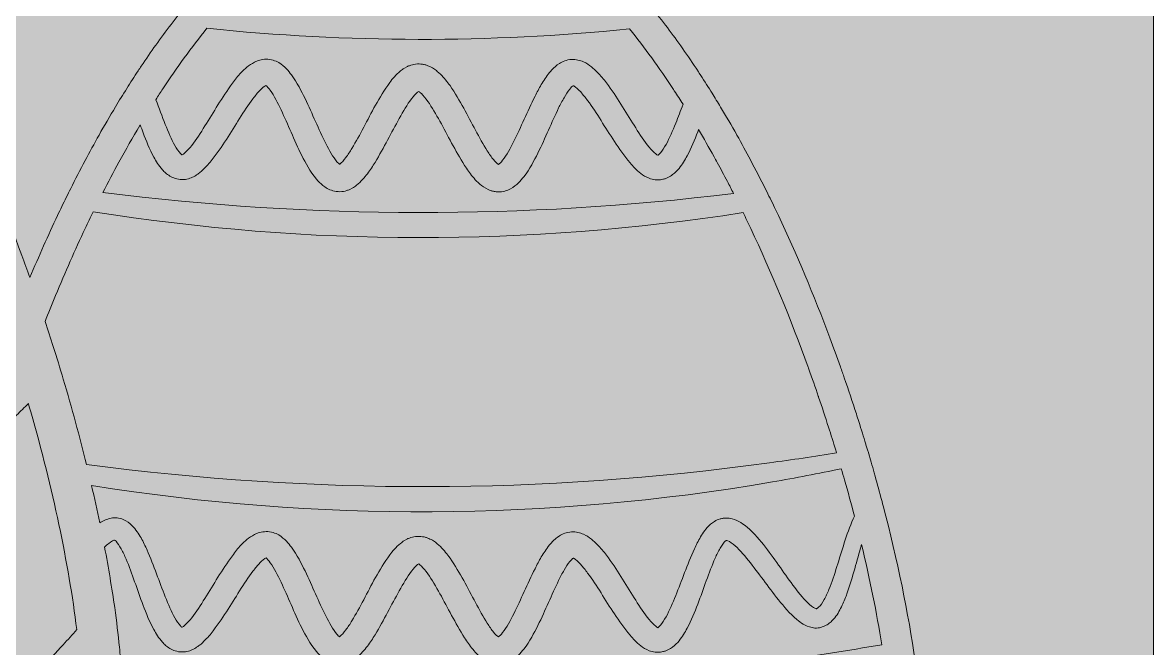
# Model space of a CAD drawing. Extents: x 254 to 755, y -942 to -58.
# Drawn here: x 575.9 to 755, y -810 to -710.8 of the extents above; entities that cross this region are included whole.
import ezdxf

# ---------------------------------------------------------------- set-up
doc = ezdxf.new("R2010")
doc.units = 0
doc.header["$MEASUREMENT"] = 0
doc.layers.add('Layer 1', color=7, linetype='Continuous', lineweight=0)

# ---------------------------------------------------------------- blocks, each defined once
blk = doc.blocks.new('Block_0')
at = {"layer": 'Layer 1', "true_color": 0xffdab2, "transparency": 33554687}
h = blk.add_hatch(color=41, dxfattribs=at)
h.dxf.hatch_style = 2
edge = h.paths.add_edge_path()
edge.add_spline(control_points=[(504.39, -90.05), (515.28, -90.05), (523.35, -98.96), (523.81, -109.5), (524.28, -120), (514.54, -128.94), (504.39, -128.94), (493.48, -128.94), (485.4, -120.03), (484.94, -109.5), (484.47, -99), (494.22, -90.05), (504.39, -90.05)], knot_values=[0, 0, 0, 0, 1, 1, 1, 2, 2, 2, 3, 3, 3, 4, 4, 4, 4], degree=3, periodic=0)
edge = h.paths.add_edge_path()
edge.add_spline(control_points=[(754.9, -238.7), (753.66, -204.71), (725.72, -177.56), (691.46, -177.56), (691.46, -177.56), (685.55, -177.56), (685.55, -177.56), (684.32, -146.16), (658.48, -121.11), (626.8, -121.11), (626.8, -121.11), (584.65, -121.11), (584.65, -121.11), (576.14, -84.71), (543.5, -57.62), (504.49, -57.62), (465.5, -57.62), (432.86, -84.71), (424.35, -121.11), (424.35, -121.11), (382.2, -121.11), (382.2, -121.11), (365.97, -121.11), (351.26, -127.7), (340.62, -138.33), (330.53, -148.44), (324.08, -162.27), (323.46, -177.56), (323.46, -177.56), (317.54, -177.56), (317.54, -177.56), (300, -177.56), (284.14, -184.66), (272.64, -196.16), (261.65, -207.14), (254.7, -222.09), (254.1, -238.7), (254.07, -239.48), (254.05, -240.25), (254.05, -241.05), (254.05, -241.05), (254.05, -914.85), (254.05, -914.85), (254.05, -930.06), (266.36, -942.38), (281.57, -942.38), (281.57, -942.38), (727.43, -942.38), (727.43, -942.38), (742.64, -942.38), (754.95, -930.06), (754.95, -914.85), (754.95, -914.85), (754.95, -241.05), (754.95, -241.05), (754.95, -240.25), (754.93, -239.48), (754.9, -238.7)], knot_values=[0, 0, 0, 0, 1, 1, 1, 2, 2, 2, 3, 3, 3, 4, 4, 4, 5, 5, 5, 6, 6, 6, 7, 7, 7, 8, 8, 8, 9, 9, 9, 10, 10, 10, 11, 11, 11, 12, 12, 12, 13, 13, 13, 14, 14, 14, 15, 15, 15, 16, 16, 16, 17, 17, 17, 18, 18, 18, 19, 19, 19, 19], degree=3, periodic=0)
at = {"layer": 'Layer 1'}
for points, knots in [([(754.9, -238.7), (753.66, -204.71), (725.72, -177.56), (691.46, -177.56), (691.46, -177.56), (685.55, -177.56), (685.55, -177.56), (684.32, -146.16), (658.48, -121.11), (626.8, -121.11), (626.8, -121.11), (584.65, -121.11), (584.65, -121.11), (576.14, -84.71), (543.5, -57.62), (504.49, -57.62), (465.5, -57.62), (432.86, -84.71), (424.35, -121.11), (424.35, -121.11), (382.2, -121.11), (382.2, -121.11), (365.97, -121.11), (351.26, -127.7), (340.62, -138.33), (330.53, -148.44), (324.08, -162.27), (323.46, -177.56), (323.46, -177.56), (317.54, -177.56), (317.54, -177.56), (300, -177.56), (284.14, -184.66), (272.64, -196.16), (261.65, -207.14), (254.7, -222.09), (254.1, -238.7), (254.07, -239.48), (254.05, -240.25), (254.05, -241.05), (254.05, -241.05), (254.05, -914.85), (254.05, -914.85), (254.05, -930.06), (266.36, -942.38), (281.57, -942.38), (281.57, -942.38), (727.43, -942.38), (727.43, -942.38), (742.64, -942.38), (754.95, -930.06), (754.95, -914.85), (754.95, -914.85), (754.95, -241.05), (754.95, -241.05), (754.95, -240.25), (754.93, -239.48), (754.9, -238.7)], [0, 0, 0, 0, 1, 1, 1, 2, 2, 2, 3, 3, 3, 4, 4, 4, 5, 5, 5, 6, 6, 6, 7, 7, 7, 8, 8, 8, 9, 9, 9, 10, 10, 10, 11, 11, 11, 12, 12, 12, 13, 13, 13, 14, 14, 14, 15, 15, 15, 16, 16, 16, 17, 17, 17, 18, 18, 18, 19, 19, 19, 19]), ([(717.95, -817.91), (717.76, -816.03), (717.52, -814.08), (717.24, -812.13), (716.17, -804.46), (714.44, -796.06), (712.17, -787.43), (712.06, -786.98), (711.94, -786.54), (711.82, -786.09), (711.48, -784.81), (711.12, -783.51), (710.75, -782.22), (710.59, -781.66), (710.43, -781.1), (710.27, -780.53), (710.27, -780.53), (709.77, -778.84), (709.77, -778.84), (709.71, -778.64), (709.64, -778.44), (709.59, -778.23), (709.53, -778.03), (709.46, -777.83), (709.41, -777.63), (709.07, -776.5), (708.71, -775.33), (708.31, -774.07), (708.18, -773.67), (708.05, -773.27), (707.93, -772.87), (707.31, -770.95), (706.67, -769.03), (706.02, -767.15), (705.82, -766.57), (705.61, -765.99), (705.41, -765.41), (704.86, -763.86), (704.31, -762.33), (703.73, -760.8), (701.2, -754.01), (698.45, -747.49), (695.59, -741.42), (695.38, -740.99), (695.18, -740.57), (694.98, -740.14), (694.51, -739.17), (694.03, -738.2), (693.56, -737.25), (692.77, -735.66), (691.97, -734.11), (691.15, -732.59), (690.49, -731.33), (689.77, -730.02), (689.02, -728.68), (689.01, -728.66), (689, -728.65), (688.99, -728.63), (688.14, -727.12), (687.28, -725.65), (686.43, -724.22), (685.97, -723.47), (685.53, -722.74), (685.08, -722.02), (685.02, -721.92), (684.95, -721.82), (684.89, -721.72), (684.28, -720.74), (683.67, -719.78), (683.06, -718.86), (682.96, -718.7), (682.86, -718.55), (682.75, -718.39), (682.69, -718.28), (682.61, -718.18), (682.55, -718.07), (680.94, -715.65), (679.33, -713.37), (677.7, -711.23), (676.84, -710.09), (675.97, -708.99), (675.11, -707.92), (663.24, -693.39), (650.97, -686.04), (638.52, -686.04), (624.37, -686.04), (612, -695.67), (602.03, -707.81), (601.15, -708.89), (600.28, -710), (599.43, -711.12), (597.78, -713.28), (596.21, -715.5), (594.72, -717.73), (594.54, -717.98), (594.38, -718.24), (594.21, -718.49), (593.59, -719.42), (593, -720.35), (592.42, -721.28), (591.8, -722.25), (591.21, -723.22), (590.63, -724.19), (589.72, -725.7), (588.85, -727.19), (588.02, -728.67), (587.26, -730.03), (586.53, -731.38), (585.83, -732.69), (585.02, -734.21), (584.26, -735.69), (583.54, -737.12), (583.06, -738.09), (582.59, -739.04), (582.15, -739.97), (581.91, -740.45), (581.68, -740.94), (581.45, -741.42), (579.96, -744.57), (578.5, -747.86), (577.08, -751.24), (576.66, -750.07), (576.24, -748.91), (575.81, -747.74), (573.1, -740.49), (570.13, -733.39), (566.95, -726.67), (565.54, -723.69), (563.93, -720.46), (562.13, -717.07), (561.38, -715.67), (560.61, -714.25), (559.8, -712.81), (558.39, -710.32), (556.9, -707.77), (555.31, -705.23), (554.48, -703.91), (553.63, -702.58), (552.76, -701.26), (549.63, -696.57), (546.21, -691.95), (542.49, -687.67), (542.49, -687.67), (546.36, -678.42), (546.36, -678.42), (546.36, -678.42), (546.38, -678.39), (546.38, -678.39), (548.71, -673.02), (552.26, -663.41), (552.92, -661.61), (555.06, -664.06), (557.41, -666.15), (559.89, -667.39), (566.19, -670.54), (566.64, -660.64), (566.64, -660.64), (567.99, -632.28), (556.74, -629.58), (556.74, -629.58), (539.19, -622.83), (526.58, -632.73), (526.58, -632.73), (521.91, -635.76), (517.59, -654.21), (515.06, -667.88), (511.66, -666.83), (508.13, -666.25), (504.5, -666.25), (499.44, -666.25), (494.58, -667.37), (489.96, -669.34), (480.87, -636.37), (468.11, -614.09), (457.49, -604.94), (444.43, -593.69), (442.63, -613.04), (442.63, -613.04), (440.57, -642.62), (458.21, -685.32), (461.3, -692.54), (461.44, -692.86), (461.66, -693.11), (461.92, -693.3), (453.39, -704.43), (446.65, -716.96), (442.06, -726.67), (439.97, -731.08), (437.97, -735.65), (436.08, -740.32), (435.48, -741.81), (434.89, -743.3), (434.31, -744.81), (433.49, -746.94), (432.69, -749.09), (431.92, -751.25), (430.5, -747.86), (429.04, -744.58), (427.55, -741.42), (427.35, -740.99), (427.14, -740.57), (426.94, -740.14), (426.47, -739.17), (425.99, -738.2), (425.52, -737.25), (424.73, -735.66), (423.93, -734.11), (423.12, -732.59), (422.45, -731.33), (421.73, -730.02), (420.98, -728.68), (420.97, -728.66), (420.96, -728.65), (420.95, -728.63), (420.11, -727.12), (419.24, -725.65), (418.39, -724.22), (417.94, -723.47), (417.49, -722.74), (417.04, -722.02), (416.98, -721.92), (416.91, -721.82), (416.85, -721.72), (416.24, -720.74), (415.63, -719.78), (415.02, -718.86), (414.92, -718.7), (414.82, -718.55), (414.72, -718.39), (414.65, -718.28), (414.58, -718.18), (414.51, -718.07), (412.91, -715.65), (411.29, -713.37), (409.66, -711.23), (408.8, -710.09), (407.93, -708.99), (407.07, -707.92), (395.2, -693.39), (382.93, -686.04), (370.48, -686.04), (356.33, -686.04), (343.96, -695.67), (334, -707.81), (333.11, -708.89), (332.24, -710), (331.39, -711.12), (329.74, -713.28), (328.17, -715.5), (326.68, -717.73), (326.51, -717.98), (326.34, -718.24), (326.17, -718.49), (325.56, -719.42), (324.96, -720.35), (324.38, -721.28), (323.76, -722.25), (323.17, -723.22), (322.59, -724.19), (321.69, -725.7), (320.82, -727.19), (319.99, -728.67), (319.22, -730.03), (318.49, -731.38), (317.79, -732.69), (316.98, -734.21), (316.22, -735.69), (315.5, -737.12), (315.02, -738.09), (314.55, -739.04), (314.11, -739.97), (313.87, -740.45), (313.64, -740.94), (313.41, -741.42), (311.53, -745.41), (309.68, -749.63), (307.92, -753.97), (307.36, -755.37), (306.8, -756.76), (306.29, -758.1), (305.27, -760.73), (304.32, -763.33), (303.45, -765.81), (303.32, -766.17), (303.2, -766.53), (303.07, -766.89), (302.72, -767.91), (302.37, -768.94), (302.03, -769.96), (301.73, -770.87), (301.42, -771.79), (301.12, -772.71), (300.61, -774.3), (300.12, -775.89), (299.64, -777.48), (299.58, -777.67), (299.52, -777.86), (299.47, -778.06), (299.23, -778.8), (299.01, -779.55), (298.8, -780.29), (298.61, -780.92), (298.43, -781.55), (298.25, -782.19), (296.13, -789.69), (294.37, -797.11), (293.07, -804.1), (292.79, -805.6), (292.54, -807.04), (292.32, -808.38), (291.89, -811.08), (291.52, -813.75), (291.22, -816.33), (291.04, -817.94), (290.9, -819.36), (290.8, -820.69), (290.57, -823.55), (290.45, -826.29), (290.45, -828.85), (290.45, -837.06), (291.67, -845.15), (294.08, -852.9), (294.63, -854.68), (295.25, -856.46), (295.94, -858.22), (297.09, -861.19), (298.44, -864.1), (299.94, -866.91), (300.15, -867.31), (300.36, -867.71), (300.59, -868.11), (301.06, -868.97), (301.57, -869.84), (302.09, -870.71), (302.63, -871.6), (303.18, -872.48), (303.76, -873.36), (303.99, -873.97), (304.25, -874.58), (304.57, -875.2), (304.92, -875.86), (305.3, -876.54), (305.98, -877.2), (306.17, -877.36), (306.36, -877.53), (306.57, -877.67), (306.72, -877.75), (306.85, -877.84), (307, -877.91), (307, -877.92), (307, -877.92), (307, -877.92), (308.29, -879.62), (309.64, -881.25), (311.05, -882.83), (312.13, -884.04), (313.24, -885.22), (314.39, -886.36), (329.22, -901.07), (349.27, -909.52), (370.48, -909.52), (390.7, -909.52), (410.01, -901.87), (424.85, -887.99), (425.34, -887.53), (425.83, -887.07), (426.3, -886.59), (427.49, -885.43), (428.63, -884.23), (429.74, -883), (431.13, -881.46), (432.45, -879.88), (433.69, -878.26), (433.69, -878.26), (433.69, -878.25), (433.69, -878.25), (433.89, -878), (434.08, -877.75), (434.27, -877.5), (434.7, -876.95), (435.1, -876.39), (435.5, -875.83), (451.52, -896.54), (476.49, -909.89), (504.5, -909.89), (532.34, -909.89), (557.18, -896.71), (573.19, -876.21), (573.42, -876.54), (573.68, -876.88), (574.02, -877.2), (574.21, -877.36), (574.4, -877.53), (574.61, -877.67), (574.76, -877.75), (574.89, -877.84), (575.03, -877.91), (575.03, -877.92), (575.04, -877.92), (575.04, -877.92), (576.33, -879.62), (577.67, -881.25), (579.08, -882.83), (580.17, -884.04), (581.28, -885.22), (582.43, -886.36), (597.26, -901.07), (617.3, -909.52), (638.52, -909.52), (658.73, -909.52), (678.04, -901.87), (692.89, -887.99), (693.38, -887.53), (693.86, -887.07), (694.34, -886.59), (695.52, -885.43), (696.67, -884.23), (697.78, -883), (699.17, -881.46), (700.49, -879.88), (701.73, -878.26), (701.73, -878.26), (701.73, -878.25), (701.73, -878.25), (701.93, -878), (702.12, -877.75), (702.31, -877.5), (703.22, -876.31), (704.09, -875.09), (704.92, -873.85), (705.58, -872.87), (706.22, -871.87), (706.82, -870.85), (706.99, -870.58), (707.16, -870.31), (707.32, -870.04), (707.32, -870.03), (707.32, -870.03), (707.32, -870.02), (707.91, -869.04), (708.47, -868.05), (709, -867.05), (714.2, -857.34), (717.4, -846.58), (718.29, -835.39), (718.46, -833.31), (718.54, -831.15), (718.55, -828.99), (718.55, -828.99), (718.55, -828.85), (718.55, -828.85), (718.55, -825.54), (718.35, -821.86), (717.95, -817.91)], [0, 0, 0, 0, 1, 1, 1, 2, 2, 2, 3, 3, 3, 4, 4, 4, 5, 5, 5, 6, 6, 6, 7, 7, 7, 8, 8, 8, 9, 9, 9, 10, 10, 10, 11, 11, 11, 12, 12, 12, 13, 13, 13, 14, 14, 14, 15, 15, 15, 16, 16, 16, 17, 17, 17, 18, 18, 18, 19, 19, 19, 20, 20, 20, 21, 21, 21, 22, 22, 22, 23, 23, 23, 24, 24, 24, 25, 25, 25, 26, 26, 26, 27, 27, 27, 28, 28, 28, 29, 29, 29, 30, 30, 30, 31, 31, 31, 32, 32, 32, 33, 33, 33, 34, 34, 34, 35, 35, 35, 36, 36, 36, 37, 37, 37, 38, 38, 38, 39, 39, 39, 40, 40, 40, 41, 41, 41, 42, 42, 42, 43, 43, 43, 44, 44, 44, 45, 45, 45, 46, 46, 46, 47, 47, 47, 48, 48, 48, 49, 49, 49, 50, 50, 50, 51, 51, 51, 52, 52, 52, 53, 53, 53, 54, 54, 54, 55, 55, 55, 56, 56, 56, 57, 57, 57, 58, 58, 58, 59, 59, 59, 60, 60, 60, 61, 61, 61, 62, 62, 62, 63, 63, 63, 64, 64, 64, 65, 65, 65, 66, 66, 66, 67, 67, 67, 68, 68, 68, 69, 69, 69, 70, 70, 70, 71, 71, 71, 72, 72, 72, 73, 73, 73, 74, 74, 74, 75, 75, 75, 76, 76, 76, 77, 77, 77, 78, 78, 78, 79, 79, 79, 80, 80, 80, 81, 81, 81, 82, 82, 82, 83, 83, 83, 84, 84, 84, 85, 85, 85, 86, 86, 86, 87, 87, 87, 88, 88, 88, 89, 89, 89, 90, 90, 90, 91, 91, 91, 92, 92, 92, 93, 93, 93, 94, 94, 94, 95, 95, 95, 96, 96, 96, 97, 97, 97, 98, 98, 98, 99, 99, 99, 100, 100, 100, 101, 101, 101, 102, 102, 102, 103, 103, 103, 104, 104, 104, 105, 105, 105, 106, 106, 106, 107, 107, 107, 108, 108, 108, 109, 109, 109, 110, 110, 110, 111, 111, 111, 112, 112, 112, 113, 113, 113, 114, 114, 114, 115, 115, 115, 116, 116, 116, 117, 117, 117, 118, 118, 118, 119, 119, 119, 120, 120, 120, 121, 121, 121, 122, 122, 122, 123, 123, 123, 124, 124, 124, 125, 125, 125, 126, 126, 126, 127, 127, 127, 128, 128, 128, 129, 129, 129, 130, 130, 130, 131, 131, 131, 132, 132, 132, 133, 133, 133, 134, 134, 134, 135, 135, 135, 136, 136, 136, 137, 137, 137, 138, 138, 138, 139, 139, 139, 140, 140, 140, 141, 141, 141, 142, 142, 142, 143, 143, 143, 144, 144, 144, 145, 145, 145, 146, 146, 146, 147, 147, 147, 148, 148, 148, 149, 149, 149, 150, 150, 150, 151, 151, 151, 151]), ([(598.12, -721.35), (599.24, -719.64), (600.38, -718.01), (601.52, -716.44), (602.71, -714.8), (603.91, -713.23), (605.11, -711.75), (627.34, -714.05), (649.8, -714.08), (672.03, -711.85), (673.2, -713.3), (674.36, -714.83), (675.52, -716.44), (676.69, -718.04), (677.84, -719.71), (678.99, -721.46), (679.02, -721.52), (679.07, -721.58), (679.1, -721.64), (679.56, -722.34), (680.03, -723.06), (680.49, -723.79), (680.1, -724.8), (679.73, -725.81), (679.33, -726.8), (678.85, -727.98), (678.36, -729.14), (677.79, -730.16), (677.51, -730.67), (677.21, -731.13), (676.92, -731.47), (676.78, -731.65), (676.64, -731.78), (676.55, -731.84), (676.53, -731.85), (676.52, -731.86), (676.5, -731.86), (676.43, -731.83), (676.31, -731.76), (676.16, -731.65), (675.84, -731.4), (675.46, -731), (675.1, -730.56), (674.36, -729.67), (673.67, -728.6), (672.99, -727.53), (671.61, -725.36), (670.3, -723.07), (668.67, -720.8), (668.27, -720.23), (667.81, -719.66), (667.31, -719.1), (666.79, -718.53), (666.22, -717.96), (665.4, -717.43), (665.29, -717.36), (665.2, -717.3), (665.08, -717.24), (665.08, -717.24), (664.7, -717.06), (664.7, -717.06), (664.47, -716.93), (664.15, -716.85), (663.85, -716.78), (663.56, -716.69), (663.16, -716.69), (662.82, -716.69), (662.47, -716.71), (662.05, -716.78), (661.75, -716.91), (661.46, -717.02), (661.13, -717.16), (660.92, -717.32), (660.92, -717.32), (660.56, -717.55), (660.56, -717.55), (660.45, -717.63), (660.37, -717.71), (660.27, -717.79), (660.27, -717.79), (659.99, -718.04), (659.99, -718.04), (659.99, -718.04), (659.76, -718.28), (659.76, -718.28), (659.61, -718.44), (659.45, -718.61), (659.34, -718.76), (658.8, -719.41), (658.42, -720.04), (658.05, -720.66), (657.68, -721.28), (657.37, -721.9), (657.05, -722.51), (656.44, -723.74), (655.89, -724.96), (655.34, -726.15), (654.8, -727.35), (654.26, -728.52), (653.7, -729.65), (653.15, -730.77), (652.55, -731.85), (651.92, -732.67), (651.69, -732.98), (651.42, -733.23), (651.26, -733.35), (651.08, -733.22), (650.76, -732.91), (650.48, -732.56), (650.15, -732.17), (649.82, -731.68), (649.5, -731.17), (648.2, -729.12), (647.04, -726.75), (645.76, -724.41), (645.1, -723.22), (644.42, -722.03), (643.59, -720.83), (643.15, -720.24), (642.69, -719.63), (642.08, -719.02), (642.08, -719.02), (641.58, -718.57), (641.58, -718.57), (641.38, -718.41), (641.18, -718.27), (640.98, -718.12), (640.73, -717.98), (640.5, -717.85), (640.22, -717.72), (640.06, -717.67), (639.91, -717.61), (639.76, -717.56), (639.61, -717.51), (639.44, -717.47), (639.25, -717.45), (638.54, -717.31), (637.73, -717.44), (637.16, -717.67), (637, -717.73), (636.86, -717.8), (636.75, -717.86), (636.75, -717.86), (636.37, -718.07), (636.37, -718.07), (636.13, -718.21), (635.95, -718.36), (635.74, -718.51), (635.01, -719.12), (634.51, -719.73), (634.05, -720.33), (633.15, -721.55), (632.46, -722.74), (631.8, -723.93), (630.49, -726.29), (629.35, -728.65), (628.07, -730.77), (627.75, -731.28), (627.42, -731.79), (627.09, -732.23), (626.77, -732.67), (626.41, -733.06), (626.15, -733.27), (626.14, -733.28), (626.12, -733.29), (626.11, -733.3), (626, -733.22), (625.84, -733.09), (625.69, -732.9), (625.08, -732.19), (624.47, -731.09), (623.91, -729.99), (623.36, -728.88), (622.83, -727.7), (622.3, -726.52), (621.76, -725.32), (621.22, -724.11), (620.64, -722.88), (620.04, -721.65), (619.41, -720.4), (618.49, -719.13), (618.01, -718.5), (617.48, -717.81), (616.48, -717.19), (616.23, -717.04), (615.9, -716.9), (615.58, -716.79), (615.22, -716.71), (614.83, -716.61), (614.48, -716.64), (614.3, -716.64), (614.11, -716.66), (613.94, -716.68), (613.78, -716.71), (613.63, -716.75), (613.47, -716.79), (613.14, -716.87), (612.9, -716.99), (612.65, -717.11), (611.68, -717.6), (611.09, -718.19), (610.54, -718.76), (609.99, -719.32), (609.55, -719.89), (609.13, -720.46), (607.47, -722.74), (606.17, -725.03), (604.79, -727.22), (604.11, -728.31), (603.42, -729.37), (602.7, -730.3), (602.34, -730.75), (601.97, -731.17), (601.62, -731.48), (601.55, -731.54), (601.46, -731.62), (601.39, -731.68), (601.32, -731.71), (601.24, -731.79), (601.2, -731.8), (601.19, -731.8), (601.18, -731.8), (601.17, -731.81), (601.15, -731.79), (601.12, -731.78), (601.08, -731.75), (601.03, -731.68), (600.97, -731.65), (600.9, -731.57), (600.62, -731.28), (600.31, -730.81), (600.03, -730.32), (599.47, -729.33), (598.98, -728.16), (598.51, -726.98), (598, -725.7), (597.53, -724.39), (597.02, -723.06), (597.39, -722.48), (597.75, -721.91), (598.12, -721.35)], [0, 0, 0, 0, 1, 1, 1, 2, 2, 2, 3, 3, 3, 4, 4, 4, 5, 5, 5, 6, 6, 6, 7, 7, 7, 8, 8, 8, 9, 9, 9, 10, 10, 10, 11, 11, 11, 12, 12, 12, 13, 13, 13, 14, 14, 14, 15, 15, 15, 16, 16, 16, 17, 17, 17, 18, 18, 18, 19, 19, 19, 20, 20, 20, 21, 21, 21, 22, 22, 22, 23, 23, 23, 24, 24, 24, 25, 25, 25, 26, 26, 26, 27, 27, 27, 28, 28, 28, 29, 29, 29, 30, 30, 30, 31, 31, 31, 32, 32, 32, 33, 33, 33, 34, 34, 34, 35, 35, 35, 36, 36, 36, 37, 37, 37, 38, 38, 38, 39, 39, 39, 40, 40, 40, 41, 41, 41, 42, 42, 42, 43, 43, 43, 44, 44, 44, 45, 45, 45, 46, 46, 46, 47, 47, 47, 48, 48, 48, 49, 49, 49, 50, 50, 50, 51, 51, 51, 52, 52, 52, 53, 53, 53, 54, 54, 54, 55, 55, 55, 56, 56, 56, 57, 57, 57, 58, 58, 58, 59, 59, 59, 60, 60, 60, 61, 61, 61, 62, 62, 62, 63, 63, 63, 64, 64, 64, 65, 65, 65, 66, 66, 66, 67, 67, 67, 68, 68, 68, 69, 69, 69, 70, 70, 70, 71, 71, 71, 72, 72, 72, 73, 73, 73, 74, 74, 74, 75, 75, 75, 76, 76, 76, 77, 77, 77, 78, 78, 78, 79, 79, 79, 80, 80, 80, 80]), ([(591.18, -732.96), (592.26, -730.97), (593.37, -729.04), (594.48, -727.17), (594.5, -727.14), (594.52, -727.1), (594.54, -727.06), (594.7, -727.48), (594.85, -727.91), (595.01, -728.33), (595.49, -729.59), (595.99, -730.86), (596.7, -732.17), (597.06, -732.82), (597.45, -733.49), (598.06, -734.17), (598.21, -734.33), (598.4, -734.51), (598.57, -734.67), (598.76, -734.84), (599.01, -735), (599.23, -735.16), (599.49, -735.3), (599.78, -735.45), (600.09, -735.55), (600.43, -735.63), (600.75, -735.74), (601.14, -735.72), (601.32, -735.72), (601.51, -735.71), (601.69, -735.69), (601.84, -735.66), (602.01, -735.62), (602.17, -735.59), (602.51, -735.51), (602.72, -735.38), (602.99, -735.26), (603.24, -735.13), (603.42, -735), (603.64, -734.87), (603.84, -734.73), (604, -734.6), (604.17, -734.45), (604.83, -733.9), (605.32, -733.33), (605.78, -732.76), (606.69, -731.64), (607.45, -730.49), (608.18, -729.37), (609.62, -727.13), (610.94, -724.85), (612.4, -722.91), (612.76, -722.43), (613.13, -721.96), (613.5, -721.59), (613.85, -721.22), (614.25, -720.91), (614.45, -720.8), (614.6, -720.93), (614.89, -721.22), (615.14, -721.57), (615.75, -722.44), (616.32, -723.54), (616.85, -724.69), (617.39, -725.82), (617.91, -727.01), (618.44, -728.22), (618.96, -729.43), (619.5, -730.66), (620.12, -731.89), (620.76, -733.13), (621.38, -734.38), (622.46, -735.67), (622.75, -736), (623.05, -736.33), (623.47, -736.65), (623.86, -736.97), (624.39, -737.29), (625.05, -737.5), (625.4, -737.58), (625.77, -737.65), (626.15, -737.64), (626.54, -737.62), (626.94, -737.58), (627.24, -737.46), (627.4, -737.41), (627.58, -737.35), (627.71, -737.29), (627.71, -737.29), (628.1, -737.08), (628.1, -737.08), (628.38, -736.94), (628.56, -736.79), (628.77, -736.63), (629.54, -736.02), (630.04, -735.41), (630.51, -734.8), (630.97, -734.19), (631.35, -733.6), (631.72, -733), (633.16, -730.62), (634.31, -728.24), (635.56, -726.02), (636.17, -724.91), (636.82, -723.83), (637.49, -722.93), (637.82, -722.5), (638.18, -722.1), (638.46, -721.88), (638.52, -721.84), (638.59, -721.77), (638.63, -721.76), (638.64, -721.76), (638.64, -721.76), (638.65, -721.76), (638.71, -721.81), (638.77, -721.85), (638.84, -721.9), (638.84, -721.9), (639.07, -722.1), (639.07, -722.1), (639.39, -722.43), (639.73, -722.86), (640.07, -723.32), (640.74, -724.28), (641.37, -725.36), (641.99, -726.48), (643.24, -728.72), (644.39, -731.1), (645.9, -733.48), (646.28, -734.08), (646.69, -734.68), (647.2, -735.29), (647.71, -735.88), (648.26, -736.52), (649.24, -737.1), (649.24, -737.1), (649.63, -737.3), (649.63, -737.3), (649.75, -737.37), (649.93, -737.43), (650.09, -737.48), (650.26, -737.52), (650.41, -737.58), (650.6, -737.61), (650.78, -737.64), (650.97, -737.66), (651.16, -737.66), (651.55, -737.69), (651.9, -737.61), (652.25, -737.54), (652.56, -737.44), (652.9, -737.32), (653.15, -737.18), (654.2, -736.59), (654.77, -735.91), (655.28, -735.27), (656.24, -734), (656.89, -732.76), (657.5, -731.53), (658.11, -730.3), (658.65, -729.08), (659.18, -727.88), (659.72, -726.68), (660.24, -725.5), (660.79, -724.37), (661.07, -723.82), (661.35, -723.26), (661.65, -722.75), (661.94, -722.24), (662.24, -721.76), (662.55, -721.38), (662.75, -721.12), (662.97, -720.93), (663.09, -720.84), (663.1, -720.85), (663.12, -720.85), (663.13, -720.86), (663.17, -720.87), (663.2, -720.9), (663.24, -720.93), (663.52, -721.09), (663.91, -721.44), (664.28, -721.84), (664.65, -722.26), (665.02, -722.71), (665.38, -723.21), (666.84, -725.18), (668.15, -727.46), (669.63, -729.7), (670.38, -730.82), (671.13, -731.96), (672.09, -733.09), (672.57, -733.64), (673.08, -734.21), (673.81, -734.76), (674.17, -735.03), (674.6, -735.3), (675.14, -735.51), (675.41, -735.62), (675.75, -735.7), (676.08, -735.75), (676.44, -735.76), (676.82, -735.79), (677.15, -735.7), (677.31, -735.67), (677.49, -735.62), (677.65, -735.58), (677.8, -735.52), (677.94, -735.46), (678.08, -735.4), (678.39, -735.26), (678.59, -735.11), (678.82, -734.94), (679.26, -734.62), (679.58, -734.28), (679.85, -733.95), (680.4, -733.28), (680.79, -732.62), (681.14, -731.97), (681.82, -730.68), (682.33, -729.41), (682.81, -728.16), (682.85, -728.04), (682.9, -727.92), (682.94, -727.81), (683.75, -729.18), (684.58, -730.62), (685.4, -732.11), (685.56, -732.4), (685.73, -732.7), (685.89, -733.01), (686.43, -734), (686.98, -735.01), (687.51, -736.03), (687.83, -736.65), (688.15, -737.28), (688.47, -737.91), (655.35, -742.04), (621.75, -741.9), (588.63, -737.79), (589.47, -736.14), (590.32, -734.53), (591.18, -732.96)], [0, 0, 0, 0, 1, 1, 1, 2, 2, 2, 3, 3, 3, 4, 4, 4, 5, 5, 5, 6, 6, 6, 7, 7, 7, 8, 8, 8, 9, 9, 9, 10, 10, 10, 11, 11, 11, 12, 12, 12, 13, 13, 13, 14, 14, 14, 15, 15, 15, 16, 16, 16, 17, 17, 17, 18, 18, 18, 19, 19, 19, 20, 20, 20, 21, 21, 21, 22, 22, 22, 23, 23, 23, 24, 24, 24, 25, 25, 25, 26, 26, 26, 27, 27, 27, 28, 28, 28, 29, 29, 29, 30, 30, 30, 31, 31, 31, 32, 32, 32, 33, 33, 33, 34, 34, 34, 35, 35, 35, 36, 36, 36, 37, 37, 37, 38, 38, 38, 39, 39, 39, 40, 40, 40, 41, 41, 41, 42, 42, 42, 43, 43, 43, 44, 44, 44, 45, 45, 45, 46, 46, 46, 47, 47, 47, 48, 48, 48, 49, 49, 49, 50, 50, 50, 51, 51, 51, 52, 52, 52, 53, 53, 53, 54, 54, 54, 55, 55, 55, 56, 56, 56, 57, 57, 57, 58, 58, 58, 59, 59, 59, 60, 60, 60, 61, 61, 61, 62, 62, 62, 63, 63, 63, 64, 64, 64, 65, 65, 65, 66, 66, 66, 67, 67, 67, 68, 68, 68, 69, 69, 69, 70, 70, 70, 71, 71, 71, 72, 72, 72, 73, 73, 73, 74, 74, 74, 75, 75, 75, 76, 76, 76, 77, 77, 77, 78, 78, 78, 79, 79, 79, 80, 80, 80, 81, 81, 81, 81]), ([(581.15, -754.07), (582.66, -750.41), (584.24, -746.85), (585.83, -743.49), (586.26, -742.58), (586.68, -741.69), (587.12, -740.81), (621.12, -746.25), (655.98, -746.29), (689.99, -740.96), (690.4, -741.8), (690.81, -742.64), (691.21, -743.49), (694.46, -750.35), (697.51, -757.74), (700.29, -765.46), (700.32, -765.52), (700.34, -765.58), (700.36, -765.63), (700.94, -767.25), (701.44, -768.69), (701.89, -770.03), (701.92, -770.08), (701.93, -770.14), (701.95, -770.19), (702.48, -771.75), (703.01, -773.34), (703.52, -774.97), (703.91, -776.16), (704.29, -777.37), (704.66, -778.58), (704.71, -778.73), (704.75, -778.88), (704.79, -779.03), (701.27, -779.6), (697.74, -780.14), (694.19, -780.6), (658.36, -785.62), (621.91, -785.57), (586.05, -780.9), (584.95, -776.44), (583.72, -771.91), (582.37, -767.36), (581.86, -765.63), (581.32, -763.9), (580.78, -762.17), (580.36, -760.85), (579.93, -759.52), (579.48, -758.2), (579.98, -756.92), (580.53, -755.57), (581.15, -754.07)], [0, 0, 0, 0, 1, 1, 1, 2, 2, 2, 3, 3, 3, 4, 4, 4, 5, 5, 5, 6, 6, 6, 7, 7, 7, 8, 8, 8, 9, 9, 9, 10, 10, 10, 11, 11, 11, 12, 12, 12, 13, 13, 13, 14, 14, 14, 15, 15, 15, 16, 16, 16, 17, 17, 17, 17]), ([(576.84, -771.22), (576.96, -771.65), (577.09, -772.09), (577.22, -772.53), (580.68, -784.66), (583.2, -796.53), (584.5, -807.05), (583.79, -807.85), (583.08, -808.65), (582.36, -809.44), (581.24, -810.66), (580.08, -811.88), (578.92, -813.07), (551.99, -840.5), (515.99, -855.8), (477.55, -856.16), (477.1, -856.17), (476.65, -856.17), (476.19, -856.17), (460.47, -856.17), (445.32, -853.63), (431.14, -848.93), (430.09, -848.59), (429.05, -848.23), (428.01, -847.86), (427.9, -847.83), (427.8, -847.8), (427.7, -847.78), (424.97, -839.61), (423.49, -830.87), (423.49, -821.79), (423.49, -819.47), (423.59, -817.04), (423.77, -814.48), (423.8, -814.04), (423.84, -813.58), (423.88, -813.13), (424.67, -813.32), (425.47, -813.52), (426.28, -813.71), (438.27, -816.51), (450.66, -817.95), (463.28, -817.95), (505.26, -817.95), (544.77, -802.03), (574.96, -773.05), (575.59, -772.45), (576.22, -771.83), (576.84, -771.22)], [0, 0, 0, 0, 1, 1, 1, 2, 2, 2, 3, 3, 3, 4, 4, 4, 5, 5, 5, 6, 6, 6, 7, 7, 7, 8, 8, 8, 9, 9, 9, 10, 10, 10, 11, 11, 11, 12, 12, 12, 13, 13, 13, 14, 14, 14, 15, 15, 15, 16, 16, 16, 16]), ([(705.54, -781.55), (705.72, -782.15), (705.89, -782.73), (706.05, -783.31), (706.6, -785.24), (707.12, -787.16), (707.62, -789.07), (707.56, -789.2), (707.49, -789.33), (707.43, -789.47), (706.86, -790.75), (706.43, -792.03), (706.02, -793.3), (705.2, -795.82), (704.52, -798.36), (703.58, -800.67), (703.36, -801.25), (703.09, -801.8), (702.82, -802.3), (702.55, -802.81), (702.24, -803.25), (701.95, -803.51), (701.88, -803.58), (701.82, -803.61), (701.76, -803.66), (701.71, -803.69), (701.66, -803.71), (701.63, -803.73), (701.6, -803.71), (701.57, -803.77), (701.57, -803.73), (701.57, -803.73), (701.57, -803.73), (701.56, -803.74), (701.55, -803.73), (701.53, -803.72), (701.52, -803.72), (701.37, -803.7), (700.92, -803.44), (700.53, -803.09), (699.72, -802.36), (698.92, -801.38), (698.16, -800.37), (697.4, -799.36), (696.65, -798.3), (695.9, -797.22), (695.14, -796.14), (694.36, -795.06), (693.53, -793.98), (692.69, -792.91), (691.82, -791.83), (690.62, -790.81), (690.01, -790.32), (689.33, -789.79), (688.24, -789.5), (687.94, -789.44), (687.68, -789.36), (687.34, -789.37), (687.18, -789.37), (687.02, -789.38), (686.86, -789.39), (686.69, -789.42), (686.52, -789.46), (686.36, -789.51), (686, -789.59), (685.76, -789.74), (685.49, -789.89), (685.23, -790.04), (685.05, -790.2), (684.82, -790.36), (684.09, -791.03), (683.66, -791.7), (683.27, -792.34), (682.89, -792.99), (682.56, -793.62), (682.28, -794.25), (681.12, -796.79), (680.29, -799.28), (679.33, -801.66), (678.85, -802.85), (678.36, -804.01), (677.79, -805.03), (677.51, -805.54), (677.21, -806), (676.92, -806.34), (676.78, -806.51), (676.64, -806.64), (676.55, -806.71), (676.53, -806.72), (676.52, -806.73), (676.5, -806.74), (676.43, -806.7), (676.31, -806.63), (676.16, -806.52), (675.84, -806.27), (675.46, -805.87), (675.1, -805.42), (674.36, -804.53), (673.67, -803.47), (672.99, -802.4), (671.61, -800.23), (670.3, -797.94), (668.67, -795.66), (668.27, -795.1), (667.81, -794.53), (667.31, -793.96), (666.79, -793.4), (666.22, -792.83), (665.4, -792.3), (665.29, -792.23), (665.2, -792.17), (665.08, -792.11), (665.08, -792.11), (664.7, -791.93), (664.7, -791.93), (664.47, -791.81), (664.15, -791.72), (663.85, -791.64), (663.56, -791.56), (663.16, -791.56), (662.82, -791.56), (662.47, -791.59), (662.05, -791.65), (661.75, -791.77), (661.46, -791.89), (661.13, -792.04), (660.92, -792.19), (660.92, -792.19), (660.56, -792.43), (660.56, -792.43), (660.45, -792.51), (660.37, -792.58), (660.27, -792.66), (660.27, -792.66), (659.99, -792.91), (659.99, -792.91), (659.99, -792.91), (659.76, -793.15), (659.76, -793.15), (659.61, -793.31), (659.45, -793.48), (659.34, -793.63), (658.8, -794.28), (658.42, -794.9), (658.05, -795.53), (657.68, -796.15), (657.37, -796.77), (657.05, -797.39), (656.44, -798.61), (655.89, -799.82), (655.34, -801.02), (654.8, -802.21), (654.26, -803.39), (653.7, -804.52), (653.15, -805.63), (652.55, -806.72), (651.92, -807.53), (651.69, -807.85), (651.42, -808.1), (651.26, -808.21), (651.08, -808.09), (650.76, -807.79), (650.48, -807.44), (650.15, -807.04), (649.82, -806.55), (649.5, -806.04), (648.2, -803.99), (647.04, -801.62), (645.76, -799.27), (645.1, -798.1), (644.42, -796.91), (643.59, -795.7), (643.15, -795.11), (642.69, -794.5), (642.08, -793.89), (642.08, -793.89), (641.58, -793.44), (641.58, -793.44), (641.38, -793.28), (641.18, -793.13), (640.98, -792.99), (640.73, -792.86), (640.5, -792.72), (640.22, -792.59), (640.06, -792.54), (639.91, -792.48), (639.76, -792.43), (639.61, -792.38), (639.44, -792.34), (639.25, -792.32), (638.54, -792.18), (637.73, -792.31), (637.16, -792.55), (637, -792.6), (636.86, -792.66), (636.75, -792.73), (636.75, -792.73), (636.37, -792.94), (636.37, -792.94), (636.13, -793.08), (635.95, -793.23), (635.74, -793.39), (635.01, -793.99), (634.51, -794.61), (634.05, -795.21), (633.15, -796.41), (632.46, -797.61), (631.8, -798.79), (630.49, -801.16), (629.35, -803.52), (628.07, -805.64), (627.75, -806.15), (627.42, -806.66), (627.09, -807.1), (626.77, -807.53), (626.41, -807.93), (626.15, -808.14), (626.14, -808.14), (626.12, -808.16), (626.1, -808.17), (625.99, -808.09), (625.84, -807.95), (625.69, -807.77), (625.08, -807.05), (624.47, -805.96), (623.91, -804.87), (623.36, -803.75), (622.83, -802.58), (622.3, -801.38), (621.76, -800.19), (621.22, -798.98), (620.64, -797.75), (620.04, -796.52), (619.41, -795.28), (618.49, -794), (618.01, -793.37), (617.48, -792.68), (616.48, -792.05), (616.23, -791.9), (615.9, -791.76), (615.58, -791.66), (615.22, -791.57), (614.83, -791.49), (614.48, -791.51), (614.3, -791.52), (614.11, -791.53), (613.94, -791.55), (613.78, -791.57), (613.63, -791.62), (613.47, -791.66), (613.14, -791.74), (612.9, -791.86), (612.65, -791.97), (611.68, -792.47), (611.09, -793.06), (610.54, -793.62), (609.99, -794.19), (609.55, -794.76), (609.13, -795.33), (607.47, -797.61), (606.17, -799.9), (604.79, -802.09), (604.11, -803.18), (603.42, -804.24), (602.7, -805.17), (602.34, -805.62), (601.97, -806.05), (601.62, -806.35), (601.55, -806.41), (601.46, -806.5), (601.39, -806.55), (601.32, -806.58), (601.24, -806.65), (601.2, -806.67), (601.19, -806.67), (601.18, -806.68), (601.18, -806.68), (601.18, -806.68), (601.17, -806.68), (601.17, -806.68), (601.15, -806.66), (601.12, -806.65), (601.08, -806.62), (601.03, -806.55), (600.97, -806.51), (600.9, -806.44), (600.62, -806.15), (600.31, -805.68), (600.03, -805.19), (599.47, -804.19), (598.98, -803.03), (598.51, -801.85), (597.56, -799.47), (596.73, -796.96), (595.62, -794.43), (595.35, -793.81), (595.03, -793.16), (594.67, -792.52), (594.3, -791.87), (593.88, -791.21), (593.22, -790.53), (592.89, -790.2), (592.44, -789.86), (591.86, -789.59), (591.56, -789.48), (591.19, -789.37), (590.87, -789.35), (590.55, -789.33), (590.2, -789.32), (589.92, -789.39), (589.17, -789.53), (588.61, -789.8), (588.13, -790.11), (587.73, -788.16), (587.3, -786.19), (586.83, -784.2), (622.49, -789.94), (659.08, -789.75), (694.66, -783.65), (698.3, -783), (701.93, -782.31), (705.54, -781.55)], [0, 0, 0, 0, 1, 1, 1, 2, 2, 2, 3, 3, 3, 4, 4, 4, 5, 5, 5, 6, 6, 6, 7, 7, 7, 8, 8, 8, 9, 9, 9, 10, 10, 10, 11, 11, 11, 12, 12, 12, 13, 13, 13, 14, 14, 14, 15, 15, 15, 16, 16, 16, 17, 17, 17, 18, 18, 18, 19, 19, 19, 20, 20, 20, 21, 21, 21, 22, 22, 22, 23, 23, 23, 24, 24, 24, 25, 25, 25, 26, 26, 26, 27, 27, 27, 28, 28, 28, 29, 29, 29, 30, 30, 30, 31, 31, 31, 32, 32, 32, 33, 33, 33, 34, 34, 34, 35, 35, 35, 36, 36, 36, 37, 37, 37, 38, 38, 38, 39, 39, 39, 40, 40, 40, 41, 41, 41, 42, 42, 42, 43, 43, 43, 44, 44, 44, 45, 45, 45, 46, 46, 46, 47, 47, 47, 48, 48, 48, 49, 49, 49, 50, 50, 50, 51, 51, 51, 52, 52, 52, 53, 53, 53, 54, 54, 54, 55, 55, 55, 56, 56, 56, 57, 57, 57, 58, 58, 58, 59, 59, 59, 60, 60, 60, 61, 61, 61, 62, 62, 62, 63, 63, 63, 64, 64, 64, 65, 65, 65, 66, 66, 66, 67, 67, 67, 68, 68, 68, 69, 69, 69, 70, 70, 70, 71, 71, 71, 72, 72, 72, 73, 73, 73, 74, 74, 74, 75, 75, 75, 76, 76, 76, 77, 77, 77, 78, 78, 78, 79, 79, 79, 80, 80, 80, 81, 81, 81, 82, 82, 82, 83, 83, 83, 84, 84, 84, 85, 85, 85, 86, 86, 86, 87, 87, 87, 88, 88, 88, 89, 89, 89, 90, 90, 90, 91, 91, 91, 92, 92, 92, 93, 93, 93, 94, 94, 94, 95, 95, 95, 96, 96, 96, 97, 97, 97, 98, 98, 98, 99, 99, 99, 100, 100, 100, 101, 101, 101, 102, 102, 102, 103, 103, 103, 104, 104, 104, 105, 105, 105, 106, 106, 106, 107, 107, 107, 107]), ([(708.59, -794.09), (708.64, -793.91), (708.69, -793.73), (708.75, -793.55), (710.07, -799.06), (711.15, -804.4), (711.95, -809.44), (706.53, -810.37), (701.12, -811.25), (695.67, -811.97), (661.18, -816.79), (626.13, -817.05), (591.55, -813.1), (591.47, -812.04), (591.37, -810.95), (591.26, -809.85), (591.05, -807.81), (590.8, -805.71), (590.5, -803.56), (590.05, -800.45), (589.52, -797.24), (588.9, -793.96), (589.12, -793.74), (589.34, -793.55), (589.56, -793.38), (589.96, -793.06), (590.37, -792.86), (590.49, -792.86), (590.52, -792.88), (590.61, -792.93), (590.71, -793.05), (590.97, -793.31), (591.27, -793.77), (591.54, -794.26), (591.81, -794.77), (592.07, -795.31), (592.31, -795.88), (593.27, -798.18), (594.06, -800.69), (595.01, -803.2), (595.49, -804.46), (595.99, -805.74), (596.7, -807.04), (597.06, -807.69), (597.45, -808.35), (598.06, -809.03), (598.21, -809.2), (598.4, -809.37), (598.57, -809.54), (598.76, -809.71), (599.01, -809.87), (599.23, -810.03), (599.49, -810.17), (599.78, -810.32), (600.09, -810.42), (600.43, -810.51), (600.75, -810.6), (601.14, -810.59), (601.32, -810.59), (601.51, -810.59), (601.69, -810.56), (601.84, -810.53), (602.01, -810.5), (602.17, -810.46), (602.51, -810.38), (602.72, -810.25), (602.99, -810.13), (603.24, -810.01), (603.42, -809.87), (603.64, -809.74), (603.84, -809.6), (604, -809.47), (604.17, -809.33), (604.83, -808.76), (605.32, -808.2), (605.78, -807.64), (606.69, -806.51), (607.45, -805.37), (608.18, -804.24), (609.62, -802), (610.94, -799.72), (612.4, -797.78), (612.76, -797.3), (613.13, -796.84), (613.5, -796.46), (613.85, -796.09), (614.25, -795.77), (614.46, -795.68), (614.61, -795.8), (614.89, -796.1), (615.14, -796.44), (615.75, -797.31), (616.32, -798.41), (616.85, -799.55), (617.39, -800.69), (617.91, -801.88), (618.44, -803.09), (618.96, -804.3), (619.5, -805.53), (620.12, -806.77), (620.76, -808), (621.38, -809.25), (622.46, -810.54), (622.75, -810.87), (623.05, -811.2), (623.47, -811.52), (623.86, -811.84), (624.39, -812.16), (625.05, -812.37), (625.4, -812.44), (625.77, -812.52), (626.15, -812.51), (626.54, -812.5), (626.94, -812.44), (627.24, -812.33), (627.4, -812.28), (627.58, -812.22), (627.71, -812.16), (627.71, -812.16), (628.1, -811.95), (628.1, -811.95), (628.38, -811.81), (628.56, -811.66), (628.77, -811.5), (629.54, -810.89), (630.04, -810.27), (630.51, -809.67), (630.97, -809.07), (631.35, -808.47), (631.72, -807.87), (633.16, -805.48), (634.31, -803.11), (635.56, -800.89), (636.17, -799.78), (636.82, -798.7), (637.49, -797.81), (637.82, -797.37), (638.18, -796.97), (638.46, -796.75), (638.52, -796.71), (638.59, -796.64), (638.63, -796.62), (638.64, -796.62), (638.64, -796.63), (638.65, -796.63), (638.71, -796.68), (638.77, -796.73), (638.84, -796.77), (638.84, -796.77), (639.07, -796.97), (639.07, -796.97), (639.39, -797.29), (639.73, -797.73), (640.07, -798.19), (640.74, -799.14), (641.37, -800.23), (641.99, -801.35), (643.24, -803.59), (644.39, -805.96), (645.9, -808.35), (646.28, -808.95), (646.69, -809.55), (647.2, -810.16), (647.71, -810.76), (648.26, -811.4), (649.24, -811.97), (649.24, -811.97), (649.63, -812.18), (649.63, -812.18), (649.75, -812.24), (649.93, -812.3), (650.09, -812.35), (650.26, -812.4), (650.41, -812.45), (650.6, -812.48), (650.78, -812.51), (650.97, -812.52), (651.16, -812.53), (651.55, -812.56), (651.9, -812.48), (652.25, -812.41), (652.56, -812.3), (652.9, -812.19), (653.15, -812.04), (654.2, -811.46), (654.77, -810.78), (655.28, -810.14), (656.24, -808.87), (656.89, -807.63), (657.5, -806.4), (658.11, -805.17), (658.65, -803.95), (659.18, -802.75), (659.72, -801.55), (660.24, -800.37), (660.79, -799.24), (661.07, -798.69), (661.35, -798.13), (661.65, -797.62), (661.94, -797.11), (662.24, -796.62), (662.55, -796.26), (662.75, -795.99), (662.98, -795.8), (663.09, -795.72), (663.1, -795.72), (663.12, -795.72), (663.13, -795.73), (663.17, -795.74), (663.2, -795.77), (663.24, -795.79), (663.52, -795.97), (663.91, -796.31), (664.28, -796.71), (664.65, -797.13), (665.02, -797.58), (665.38, -798.08), (666.84, -800.06), (668.15, -802.33), (669.63, -804.57), (670.38, -805.69), (671.13, -806.83), (672.09, -807.95), (672.57, -808.51), (673.08, -809.08), (673.81, -809.63), (674.17, -809.9), (674.6, -810.17), (675.14, -810.39), (675.41, -810.49), (675.75, -810.57), (676.08, -810.61), (676.44, -810.64), (676.82, -810.66), (677.15, -810.57), (677.31, -810.53), (677.49, -810.5), (677.65, -810.45), (677.8, -810.39), (677.94, -810.32), (678.08, -810.26), (678.39, -810.13), (678.59, -809.98), (678.82, -809.81), (679.26, -809.49), (679.58, -809.15), (679.85, -808.82), (680.4, -808.15), (680.79, -807.49), (681.14, -806.84), (681.82, -805.55), (682.33, -804.28), (682.81, -803.03), (683.77, -800.52), (684.57, -798.01), (685.56, -795.74), (685.81, -795.18), (686.07, -794.64), (686.35, -794.16), (686.62, -793.67), (686.94, -793.23), (687.18, -793.01), (687.23, -792.99), (687.28, -792.93), (687.31, -792.91), (687.33, -792.92), (687.34, -792.9), (687.34, -792.9), (687.34, -792.9), (687.34, -792.9), (687.34, -792.9), (687.36, -792.9), (687.38, -792.91), (687.4, -792.9), (687.59, -792.93), (688.02, -793.17), (688.42, -793.5), (689.24, -794.17), (690.06, -795.12), (690.85, -796.1), (691.64, -797.09), (692.41, -798.12), (693.2, -799.17), (693.97, -800.23), (694.76, -801.3), (695.61, -802.35), (696.47, -803.41), (697.34, -804.47), (698.52, -805.47), (699.13, -805.96), (699.79, -806.49), (700.93, -806.73), (701.08, -806.76), (701.22, -806.79), (701.37, -806.8), (701.53, -806.8), (701.7, -806.79), (701.86, -806.77), (702.03, -806.77), (702.18, -806.74), (702.32, -806.7), (702.47, -806.65), (702.61, -806.61), (702.75, -806.56), (703.01, -806.44), (703.26, -806.3), (703.48, -806.16), (703.67, -806.01), (703.89, -805.85), (704.04, -805.68), (704.71, -805.02), (705.1, -804.35), (705.44, -803.69), (705.77, -803.03), (706.05, -802.38), (706.29, -801.73), (707.25, -799.13), (707.86, -796.57), (708.59, -794.09)], [0, 0, 0, 0, 1, 1, 1, 2, 2, 2, 3, 3, 3, 4, 4, 4, 5, 5, 5, 6, 6, 6, 7, 7, 7, 8, 8, 8, 9, 9, 9, 10, 10, 10, 11, 11, 11, 12, 12, 12, 13, 13, 13, 14, 14, 14, 15, 15, 15, 16, 16, 16, 17, 17, 17, 18, 18, 18, 19, 19, 19, 20, 20, 20, 21, 21, 21, 22, 22, 22, 23, 23, 23, 24, 24, 24, 25, 25, 25, 26, 26, 26, 27, 27, 27, 28, 28, 28, 29, 29, 29, 30, 30, 30, 31, 31, 31, 32, 32, 32, 33, 33, 33, 34, 34, 34, 35, 35, 35, 36, 36, 36, 37, 37, 37, 38, 38, 38, 39, 39, 39, 40, 40, 40, 41, 41, 41, 42, 42, 42, 43, 43, 43, 44, 44, 44, 45, 45, 45, 46, 46, 46, 47, 47, 47, 48, 48, 48, 49, 49, 49, 50, 50, 50, 51, 51, 51, 52, 52, 52, 53, 53, 53, 54, 54, 54, 55, 55, 55, 56, 56, 56, 57, 57, 57, 58, 58, 58, 59, 59, 59, 60, 60, 60, 61, 61, 61, 62, 62, 62, 63, 63, 63, 64, 64, 64, 65, 65, 65, 66, 66, 66, 67, 67, 67, 68, 68, 68, 69, 69, 69, 70, 70, 70, 71, 71, 71, 72, 72, 72, 73, 73, 73, 74, 74, 74, 75, 75, 75, 76, 76, 76, 77, 77, 77, 78, 78, 78, 79, 79, 79, 80, 80, 80, 81, 81, 81, 82, 82, 82, 83, 83, 83, 84, 84, 84, 85, 85, 85, 86, 86, 86, 87, 87, 87, 88, 88, 88, 89, 89, 89, 90, 90, 90, 91, 91, 91, 92, 92, 92, 93, 93, 93, 94, 94, 94, 95, 95, 95, 96, 96, 96, 97, 97, 97, 98, 98, 98, 99, 99, 99, 100, 100, 100, 101, 101, 101, 102, 102, 102, 103, 103, 103, 104, 104, 104, 105, 105, 105, 106, 106, 106, 106])]:
    blk.add_open_spline(points, degree=3, knots=knots, dxfattribs=at)

msp = doc.modelspace()

# ---------------------------------------------------------------- block references
at = {"layer": 'Layer 1'}
msp.add_blockref('Block_0', (0, 0), dxfattribs=at)

doc.saveas('drawing.dxf')
